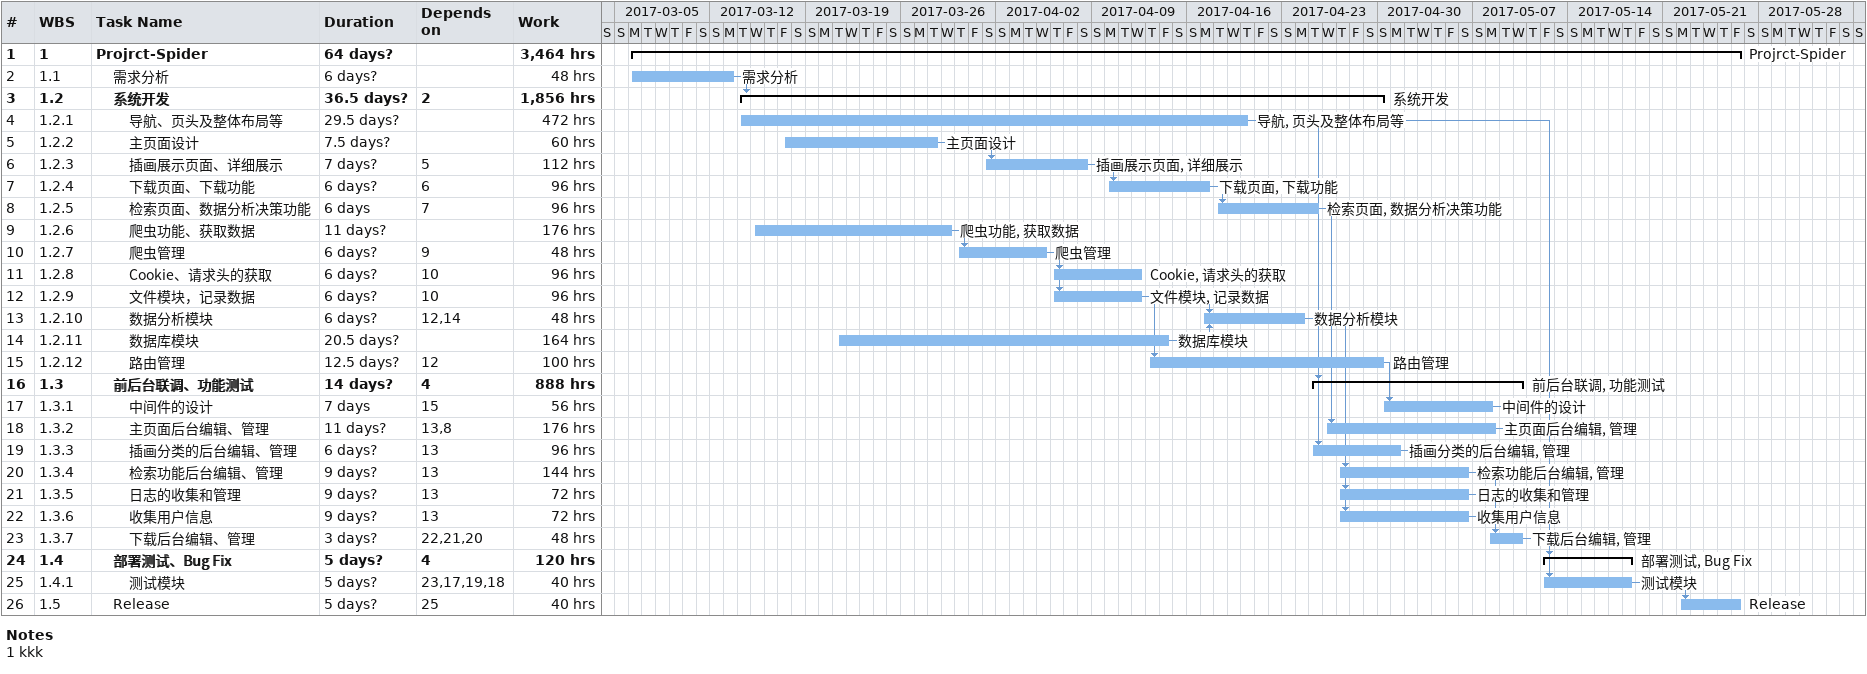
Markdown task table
| ID | WBS | Task | Duration | Start | Finish | Predecessors | Resources | Work (h) |
|---|---|---|---|---|---|---|---|---|
| 1 | 1 | **Projrct-Spider** | 64d? | 2017-03-06 | 2017-05-26 |  | Projrct-Spider | 3464 |
| 2 | 1.1 | 需求分析 | 6d? | 2017-03-06 | 2017-03-13 |  | 需求分析 | 48 |
| 3 | 1.2 | **系统开发** | 36.5d? | 2017-03-14 | 2017-04-30 | 2 | 系统开发 | 1856 |
| 4 | 1.2.1 | 导航、页头及整体布局等 | 29.5d? | 2017-03-14 | 2017-04-20 |  | 导航, 页头及整体布局等 | 472 |
| 5 | 1.2.2 | 主页面设计 | 7.5d? | 2017-03-17 | 2017-03-28 |  | 主页面设计 | 60 |
| 6 | 1.2.3 | 插画展示页面、详细展示 | 7d? | 2017-04-01 | 2017-04-08 | 5 | 插画展示页面, 详细展示 | 112 |
| 7 | 1.2.4 | 下载页面、下载功能 | 6d? | 2017-04-10 | 2017-04-17 | 6 | 下载页面, 下载功能 | 96 |
| 8 | 1.2.5 | 检索页面、数据分析决策功能 | 6d | 2017-04-18 | 2017-04-25 | 7 | 检索页面, 数据分析决策功能 | 96 |
| 9 | 1.2.6 | 爬虫功能、获取数据 | 11d? | 2017-03-15 | 2017-03-29 |  | 爬虫功能, 获取数据 | 176 |
| 10 | 1.2.7 | 爬虫管理 | 6d? | 2017-03-30 | 2017-04-05 | 9 | 爬虫管理 | 48 |
| 11 | 1.2.8 | Cookie、请求头的获取 | 6d? | 2017-04-06 | 2017-04-12 | 10 | Cookie, 请求头的获取 | 96 |
| 12 | 1.2.9 | 文件模块，记录数据 | 6d? | 2017-04-06 | 2017-04-12 | 10 | 文件模块, 记录数据 | 96 |
| 13 | 1.2.10 | 数据分析模块 | 6d? | 2017-04-17 | 2017-04-24 | 12, 14 | 数据分析模块 | 48 |
| 14 | 1.2.11 | 数据库模块 | 20.5d? | 2017-03-21 | 2017-04-14 |  | 数据库模块 | 164 |
| 15 | 1.2.12 | 路由管理 | 12.5d? | 2017-04-13 | 2017-04-30 | 12 | 路由管理 | 100 |
| 16 | 1.3 | **前后台联调、功能测试** | 14d? | 2017-04-25 | 2017-05-10 | 4 | 前后台联调, 功能测试 | 888 |
| 17 | 1.3.1 | 中间件的设计 | 7d | 2017-04-30 | 2017-05-08 | 15 | 中间件的设计 | 56 |
| 18 | 1.3.2 | 主页面后台编辑、管理 | 11d? | 2017-04-26 | 2017-05-08 | 13, 8 | 主页面后台编辑, 管理 | 176 |
| 19 | 1.3.3 | 插画分类的后台编辑、管理 | 6d? | 2017-04-25 | 2017-05-01 | 13 | 插画分类的后台编辑, 管理 | 96 |
| 20 | 1.3.4 | 检索功能后台编辑、管理 | 9d? | 2017-04-27 | 2017-05-06 | 13 | 检索功能后台编辑, 管理 | 144 |
| 21 | 1.3.5 | 日志的收集和管理 | 9d? | 2017-04-27 | 2017-05-06 | 13 | 日志的收集和管理 | 72 |
| 22 | 1.3.6 | 收集用户信息 | 9d? | 2017-04-27 | 2017-05-06 | 13 | 收集用户信息 | 72 |
| 23 | 1.3.7 | 下载后台编辑、管理 | 3d? | 2017-05-08 | 2017-05-10 | 22, 21, 20 | 下载后台编辑, 管理 | 48 |
| 24 | 1.4 | **部署测试、Bug Fix** | 5d? | 2017-05-12 | 2017-05-18 | 4 | 部署测试, Bug Fix | 120 |
| 25 | 1.4.1 | 测试模块 | 5d? | 2017-05-12 | 2017-05-18 | 23, 17, 19, 18 | 测试模块 | 40 |
| 26 | 1.5 | Release | 5d? | 2017-05-22 | 2017-05-26 | 25 | Release | 40 |

Notes
- 1: kkk
